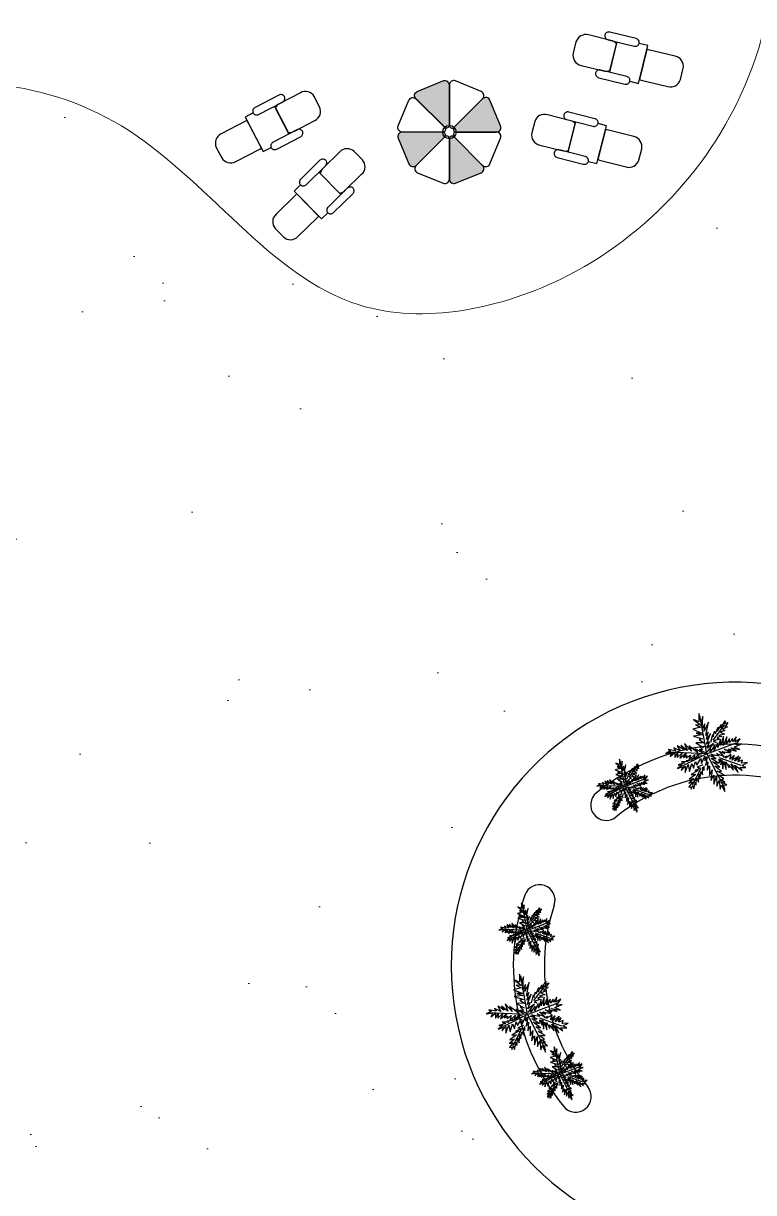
# Model space of a CAD drawing. Header units: millimetres. Extents: x 185 to 501, y 88 to 528.
# Drawn here: x 315.43 to 327.2, y 217.6 to 236.45 of the extents above; entities that cross this region are included whole.
import ezdxf

# ---------------------------------------------------------------- set-up
doc = ezdxf.new("R2010")
doc.units = ezdxf.units.MM
for name, color, linetype in [('arboles', 84, 'Continuous'), ('arena playa', 253, 'Continuous'), ('MUEBLES', 33, 'Continuous'), ('SITE_FURNISHINGS', 230, 'Continuous')]:
    doc.layers.add(name, color=color, linetype=linetype)
doc.layers.add('Paredes', color=141, linetype='Continuous', lineweight=9)

msp = doc.modelspace()

# ---------------------------------------------------------------- hatches: boundary and pattern name
msp.add_hatch(color=5).paths.add_polyline_path([(322.291, 235.455, 0.534511), (322.191, 235.522), (321.779, 235.351, 0.475071), (321.747, 235.244, -0.059116), (321.76, 235.233), (322.22, 234.774, -0.187719), (322.291, 234.805, 0.000562), (322.291, 234.805)])
h = msp.add_hatch(color=5)
edge = h.paths.add_edge_path()
edge.add_arc((322.404, 234.742), 0.0448, 135, 270)
edge.add_line((322.404, 234.697), (323.054, 234.697))
edge.add_arc((323.054, 234.77), 0.0723, 270, 382.5)
edge.add_line((323.121, 234.797), (322.95, 235.209))
edge.add_arc((322.883, 235.182), 0.0723, 22.5, 135)
edge.add_line((322.832, 235.233), (322.373, 234.774))
edge = h.paths.add_edge_path()
edge.add_arc((322.341, 234.589), 0.0448, 45, 180)
edge.add_line((322.296, 234.589), (322.296, 233.94))
edge.add_arc((322.368, 233.94), 0.0723, 180, 292.5)
edge.add_line((322.396, 233.873), (322.808, 234.043))
edge.add_arc((322.781, 234.11), 0.0723, 292.5, 405)
edge.add_line((322.832, 234.161), (322.373, 234.621))
edge = h.paths.add_edge_path()
edge.add_arc((321.709, 234.213), 0.0723, 202.5, 315)
edge.add_line((321.76, 234.161), (322.22, 234.621))
edge.add_arc((322.188, 234.652), 0.0448, 315, 450)
edge.add_line((322.188, 234.697), (321.538, 234.697))
edge.add_arc((321.538, 234.625), 0.0723, 90, 202.5)
edge.add_line((321.472, 234.597), (321.642, 234.185))
at = {"layer": 'Paredes'}
h = msp.add_hatch(dxfattribs=at)
h.set_pattern_fill('AR-SAND', color=256, scale=0.1, style=0)
h.set_pattern_definition([(37.5, (-2162.957, 17.1855), (-0.160003, 4.8941324), [0, -3.8608, 0, -4.318, 0, -4.1275]), (7.5, (-2162.957, 17.1855), (4.495233, 7.168251), [0, -2.0828, 0, -3.4798, 0, -1.3335]), (327.5, (-2166.081, 17.1855), (7.909924, 0.014372), [0, -1.27, 0, -4.572, 0, -5.969]), (317.5, (-2166.081, 17.1855), (7.635565, 2.229293), [0, -0.635, 0, -2.9972, 0, -3.429])])
edge = h.paths.add_edge_path()
edge.add_spline(control_points=[(329.163, 209.759), (329.769, 209.758), (331.679, 209.374), (333.188, 205.317), (334.541, 200.963), (333.991, 195.497), (329.105, 192.643), (330.18, 186.77), (334.028, 181.379), (341.571, 182.837), (347.715, 185.41), (350.943, 192.267), (345.013, 196.362), (341.002, 201.852), (340.823, 209.281), (344.738, 211.852), (349.254, 210.173), (352.059, 203.967), (357.894, 206.923), (359.013, 211.66), (358.772, 215.872), (357.263, 219.898), (353.753, 220.348), (352.079, 225.331), (353.828, 231.651), (358.644, 231.789), (361.226, 231.902), (363.18, 233.645), (366.499, 235.216), (366.131, 239.585), (363.726, 244.777), (361.783, 252.598), (355.323, 252.096), (350.842, 251.157), (351.678, 246.816), (352.206, 242.343), (349.289, 237.742), (345.789, 237.071), (344.999, 237.127)], knot_values=[126.800992, 126.800992, 126.800992, 126.800992, 128.552041, 132.302534, 138.232433, 143.028847, 147.14407, 153.309299, 157.961529, 165.761725, 172.843208, 178.590264, 183.713167, 191.652281, 199.550118, 202.153336, 203.993395, 213.278166, 216.611939, 220.52306, 227.040192, 229.640637, 232.242468, 236.304441, 243.607556, 247.723547, 249.600713, 251.118572, 255.427198, 259.388599, 262.330603, 273.582082, 276.727203, 281.527369, 283.853486, 288.505719, 295.449959, 297.74183, 297.74183, 297.74183, 297.74183], degree=3, periodic=0)
edge.add_line((344.999, 237.127), (343.657, 237.512))
edge.add_spline(control_points=[(343.657, 237.512), (343.591, 237.551), (342.465, 238.286), (341.526, 242.294), (343.136, 246.067), (341.978, 251.035), (337.528, 250.743), (334.813, 248.747), (331.956, 245.751), (327.658, 248.749), (327.085, 252.781), (324.994, 256.53), (321.298, 257.351), (317.727, 255.69), (314.381, 252.642), (313.89, 246.209), (319.216, 245.896), (323.552, 245.976), (327.203, 241.87), (328.145, 236.119), (324.858, 232.176), (320.085, 231.24), (317.483, 235.427), (312.581, 235.845), (308.455, 231.987), (311.862, 228.592), (312.568, 224.628), (312.107, 220.627), (308.67, 217.752), (310.827, 212.931), (312.025, 208.248), (314.954, 207.066), (315.627, 206.878)], knot_values=[2.907855, 2.907855, 2.907855, 2.907855, 3.150612, 7.195867, 12.953348, 16.263104, 19.888382, 23.642714, 27.036791, 30.428875, 36.324389, 39.357134, 42.52297, 46.572713, 50.687936, 56.155626, 60.647938, 63.940117, 69.206529, 75.27202, 79.883863, 83.277941, 88.074352, 92.521984, 96.637211, 101.065548, 104.030498, 108.826912, 112.507027, 115.471977, 123.273315, 125.37104, 125.37104, 125.37104, 125.37104], degree=3, periodic=0)
edge.add_spline(control_points=[(315.627, 206.878), (315.799, 206.792), (316.265, 206.559), (316.994, 206.463), (317.798, 206.497), (318.574, 206.523), (319.583, 206.096), (320.582, 205.804), (321.63, 205.921), (322.302, 206.143), (322.76, 206.317), (322.932, 206.382)], knot_values=[0, 0, 0, 0, 0.574846, 1.559232, 2.150533, 3.003289, 3.84311, 5.407574, 6.052016, 6.972857, 7.523573, 7.523573, 7.523573, 7.523573], degree=3, periodic=0)
edge.add_spline(control_points=[(322.932, 206.382), (322.933, 206.383), (324.004, 207.066), (325.387, 208.484), (327.149, 209.374), (327.787, 209.559)], knot_values=[299.106215, 299.106215, 299.106215, 299.106215, 299.110488, 302.953821, 304.929743, 304.929743, 304.929743, 304.929743], degree=3, periodic=0)
edge.add_line((327.787, 209.559), (329.163, 209.759))
h.paths.add_polyline_path([(328.219, 216.885), (326.843, 216.69, -1.682486), (330.764, 223.697), (331.32, 222.412, -0.402923)], flags=16)
h.paths.add_polyline_path([(336.161, 223.833), (335.751, 225.161, -0.49838), (342.828, 233.073), (344.194, 232.813, -1.570148)], flags=16)

# ---------------------------------------------------------------- linework, layer by layer
at = {"layer": 'arboles', "linetype": 'Continuous'}
for p, q in [((326.447, 224.675), (326.334, 225.295)), ((326.544, 224.899), (326.732, 225.141)), ((326.447, 224.675), (326.92, 224.856)), ((326.447, 224.675), (325.818, 224.702)), ((326.447, 224.675), (326.06, 224.482)), ((326.447, 224.675), (326.737, 224.104)), ((325.124, 224.149), (325.048, 224.571)), ((325.191, 224.302), (325.319, 224.466)), ((326.636, 224.618), (326.992, 224.491)), ((325.124, 224.149), (325.447, 224.272)), ((326.342, 224.429), (326.207, 224.171)), ((325.124, 224.149), (324.696, 224.167)), ((325.124, 224.149), (324.861, 224.017)), ((325.124, 224.149), (325.322, 223.76)), ((325.253, 224.11), (325.495, 224.024)), ((325.053, 223.981), (324.961, 223.806)), ((323.548, 221.831), (323.472, 222.253)), ((323.614, 221.984), (323.743, 222.148)), ((323.548, 221.831), (323.12, 221.849)), ((323.548, 221.831), (323.285, 221.7)), ((323.548, 221.831), (323.871, 221.954)), ((323.548, 221.831), (323.746, 221.442)), ((323.477, 221.664), (323.385, 221.488)), ((323.677, 221.792), (323.919, 221.706)), ((323.557, 220.477), (323.445, 221.097)), ((323.654, 220.701), (323.843, 220.943)), ((323.557, 220.477), (322.928, 220.503)), ((323.557, 220.477), (324.031, 220.657)), ((323.557, 220.477), (323.17, 220.283)), ((323.557, 220.477), (323.847, 219.905)), ((323.746, 220.42), (324.102, 220.293)), ((323.453, 220.231), (323.317, 219.972)), ((324.074, 219.513), (323.997, 219.935)), ((324.14, 219.666), (324.268, 219.83)), ((324.074, 219.513), (324.396, 219.636)), ((324.074, 219.513), (323.645, 219.531)), ((324.074, 219.513), (323.81, 219.382)), ((324.074, 219.513), (324.271, 219.124)), ((324.203, 219.475), (324.445, 219.388)), ((324.003, 219.346), (323.91, 219.17))]:
    msp.add_line(p, q, dxfattribs=at)
at = {"layer": 'arboles', "linetype": 'Continuous', "flags": 128}
for points in [[(326.452, 224.705), (326.554, 224.842), (326.448, 224.766), (326.485, 224.868), (326.439, 224.834), (326.502, 225.002), (326.437, 224.906), (326.467, 225.027), (326.427, 224.971), (326.47, 225.189), (326.399, 225.044), (326.411, 225.157), (326.371, 225.077), (326.379, 225.279), (326.355, 225.193), (326.315, 225.324), (326.317, 225.194), (326.229, 225.229), (326.349, 225.14), (326.262, 225.146), (326.344, 225.104), (326.219, 225.073), (326.366, 225.011), (326.274, 225.01), (326.367, 224.981), (326.229, 224.962), (326.377, 224.916), (326.32, 224.906), (326.394, 224.853), (326.269, 224.851), (326.392, 224.78), (326.329, 224.795), (326.382, 224.739), (326.321, 224.743), (326.423, 224.7)], [(326.508, 224.862), (326.54, 224.989), (326.548, 224.949), (326.57, 225.039), (326.582, 225.006), (326.629, 225.108), (326.617, 225.04), (326.68, 225.149), (326.67, 225.089), (326.741, 225.209), (326.736, 225.157), (326.785, 225.182), (326.736, 225.102), (326.775, 225.109), (326.704, 225.073), (326.736, 225.051), (326.662, 225.024), (326.729, 224.991), (326.636, 224.973), (326.685, 224.953), (326.609, 224.942), (326.642, 224.912), (326.56, 224.887), (326.597, 224.861), (326.552, 224.868)], [(326.385, 224.685), (326.257, 224.759), (326.293, 224.699), (326.157, 224.804), (326.198, 224.72), (326.083, 224.844), (326.125, 224.73), (326.024, 224.809), (326.066, 224.745), (325.968, 224.805), (326.015, 224.723), (325.914, 224.773), (325.937, 224.726), (325.821, 224.747), (325.861, 224.724), (325.78, 224.682), (325.888, 224.701), (325.855, 224.633), (325.929, 224.695), (325.929, 224.615), (325.973, 224.687), (325.967, 224.615), (326.045, 224.691), (326.01, 224.604), (326.111, 224.687), (326.068, 224.618), (326.121, 224.647), (326.112, 224.612), (326.182, 224.656), (326.157, 224.576), (326.25, 224.664), (326.229, 224.594), (326.291, 224.646)], [(326.364, 224.649), (326.281, 224.669), (326.321, 224.625), (326.268, 224.618), (326.293, 224.599), (326.199, 224.593), (326.22, 224.576), (326.109, 224.566), (326.142, 224.55), (326.034, 224.548), (326.088, 224.529), (325.983, 224.498), (326.05, 224.497), (325.973, 224.438), (326.06, 224.47), (326.032, 224.41), (326.095, 224.478), (326.095, 224.373), (326.144, 224.503), (326.166, 224.393), (326.203, 224.522), (326.232, 224.443), (326.26, 224.553), (326.283, 224.493), (326.347, 224.599), (326.356, 224.518), (326.411, 224.64), (326.414, 224.565), (326.45, 224.63), (326.424, 224.487), (326.459, 224.549), (326.449, 224.411), (326.489, 224.484), (326.488, 224.329), (326.532, 224.418), (326.509, 224.249), (326.555, 224.33), (326.557, 224.186), (326.602, 224.318), (326.604, 224.155), (326.644, 224.249), (326.662, 224.106), (326.679, 224.172), (326.732, 224.069), (326.72, 224.175), (326.765, 224.169), (326.691, 224.22), (326.737, 224.222), (326.664, 224.265), (326.72, 224.271), (326.635, 224.334), (326.727, 224.333), (326.613, 224.397), (326.682, 224.39), (326.576, 224.479), (326.654, 224.459), (326.534, 224.547), (326.63, 224.528), (326.515, 224.603), (326.597, 224.602), (326.484, 224.648), (326.562, 224.637), (326.511, 224.669), (326.643, 224.645), (326.602, 224.684), (326.717, 224.639), (326.639, 224.718), (326.735, 224.68), (326.69, 224.716), (326.825, 224.691), (326.726, 224.75), (326.836, 224.714), (326.787, 224.755), (326.92, 224.721), (326.832, 224.773), (326.976, 224.745), (326.886, 224.784), (327.002, 224.835), (326.912, 224.82), (326.982, 224.919), (326.899, 224.869), (326.915, 224.952), (326.863, 224.874), (326.858, 224.921), (326.812, 224.857), (326.812, 224.921), (326.755, 224.83), (326.765, 224.949), (326.709, 224.812), (326.712, 224.954), (326.663, 224.812), (326.664, 224.915), (326.621, 224.776), (326.619, 224.851), (326.564, 224.732), (326.566, 224.807), (326.497, 224.711), (326.504, 224.76)], [(326.637, 224.589), (326.643, 224.528), (326.666, 224.589), (326.672, 224.501), (326.688, 224.579), (326.702, 224.434), (326.719, 224.551), (326.754, 224.426), (326.751, 224.547), (326.806, 224.449), (326.795, 224.506), (326.877, 224.412), (326.836, 224.517), (326.95, 224.377), (326.897, 224.494), (327.012, 224.408), (326.975, 224.458), (327.075, 224.457), (327.016, 224.489), (327.1, 224.535), (327.001, 224.527), (327.021, 224.576), (326.944, 224.549), (326.986, 224.618), (326.892, 224.558), (326.959, 224.641), (326.85, 224.573), (326.89, 224.65), (326.816, 224.59), (326.839, 224.663), (326.745, 224.607), (326.771, 224.639), (326.706, 224.617)], [(325.128, 224.17), (325.198, 224.263), (325.125, 224.211), (325.151, 224.28), (325.119, 224.257), (325.162, 224.371), (325.118, 224.306), (325.138, 224.388), (325.111, 224.35), (325.14, 224.499), (325.092, 224.4), (325.1, 224.477), (325.073, 224.423), (325.079, 224.56), (325.062, 224.501), (325.035, 224.591), (325.036, 224.502), (324.976, 224.526), (325.058, 224.465), (324.999, 224.469), (325.054, 224.441), (324.97, 224.419), (325.07, 224.378), (325.007, 224.377), (325.07, 224.357), (324.976, 224.344), (325.077, 224.313), (325.038, 224.306), (325.089, 224.27), (325.003, 224.269), (325.087, 224.22), (325.044, 224.231), (325.081, 224.193), (325.039, 224.195), (325.108, 224.166)], [(325.166, 224.276), (325.188, 224.363), (325.193, 224.335), (325.209, 224.396), (325.217, 224.374), (325.248, 224.444), (325.24, 224.398), (325.283, 224.472), (325.277, 224.431), (325.325, 224.513), (325.322, 224.477), (325.355, 224.494), (325.321, 224.44), (325.348, 224.444), (325.299, 224.42), (325.322, 224.405), (325.271, 224.386), (325.317, 224.364), (325.253, 224.352), (325.287, 224.338), (325.235, 224.331), (325.258, 224.31), (325.202, 224.293), (325.227, 224.276), (325.196, 224.28)], [(326.381, 224.498), (326.29, 224.459), (326.346, 224.445), (326.249, 224.406), (326.307, 224.408), (326.19, 224.341), (326.266, 224.343), (326.16, 224.266), (326.233, 224.276), (326.153, 224.204), (326.215, 224.223), (326.153, 224.141), (326.187, 224.146), (326.191, 224.107), (326.218, 224.168), (326.233, 224.11), (326.262, 224.227), (326.269, 224.171), (326.286, 224.292), (326.311, 224.219), (326.319, 224.355), (326.33, 224.281), (326.354, 224.392), (326.377, 224.34), (326.38, 224.461), (326.401, 224.414), (326.4, 224.477)], [(325.082, 224.155), (324.996, 224.206), (325.02, 224.165), (324.927, 224.237), (324.955, 224.179), (324.877, 224.264), (324.906, 224.186), (324.836, 224.24), (324.866, 224.196), (324.799, 224.238), (324.831, 224.182), (324.762, 224.215), (324.777, 224.184), (324.698, 224.198), (324.726, 224.182), (324.67, 224.153), (324.744, 224.166), (324.721, 224.121), (324.772, 224.163), (324.772, 224.108), (324.802, 224.157), (324.798, 224.108), (324.851, 224.16), (324.827, 224.101), (324.896, 224.157), (324.866, 224.11), (324.903, 224.13), (324.897, 224.106), (324.944, 224.136), (324.927, 224.081), (324.991, 224.141), (324.976, 224.094), (325.019, 224.129)], [(325.068, 224.131), (325.012, 224.145), (325.039, 224.115), (325.003, 224.11), (325.02, 224.097), (324.956, 224.093), (324.97, 224.082), (324.894, 224.075), (324.917, 224.064), (324.843, 224.062), (324.88, 224.049), (324.809, 224.028), (324.855, 224.028), (324.802, 223.987), (324.861, 224.009), (324.842, 223.968), (324.885, 224.015), (324.885, 223.943), (324.918, 224.032), (324.933, 223.957), (324.958, 224.044), (324.979, 223.991), (324.997, 224.066), (325.013, 224.025), (325.057, 224.097), (325.063, 224.042), (325.1, 224.125), (325.102, 224.074), (325.127, 224.118), (325.109, 224.021), (325.133, 224.063), (325.126, 223.969), (325.153, 224.019), (325.152, 223.913), (325.182, 223.974), (325.167, 223.859), (325.198, 223.914), (325.2, 223.816), (325.23, 223.906), (325.231, 223.795), (325.258, 223.859), (325.271, 223.762), (325.282, 223.807), (325.318, 223.736), (325.311, 223.809), (325.341, 223.804), (325.29, 223.839), (325.322, 223.84), (325.272, 223.87), (325.31, 223.874), (325.253, 223.917), (325.315, 223.916), (325.238, 223.96), (325.285, 223.955), (325.213, 224.015), (325.265, 224.002), (325.184, 224.062), (325.249, 224.049), (325.171, 224.1), (325.227, 224.099), (325.15, 224.131), (325.203, 224.123), (325.168, 224.145), (325.258, 224.128), (325.23, 224.155), (325.308, 224.124), (325.256, 224.178), (325.321, 224.153), (325.29, 224.177), (325.382, 224.16), (325.315, 224.2), (325.389, 224.176), (325.356, 224.203), (325.446, 224.18), (325.387, 224.215), (325.485, 224.196), (325.424, 224.223), (325.503, 224.258), (325.441, 224.248), (325.489, 224.315), (325.432, 224.281), (325.443, 224.338), (325.407, 224.284), (325.404, 224.316), (325.373, 224.273), (325.373, 224.316), (325.334, 224.254), (325.341, 224.335), (325.303, 224.242), (325.305, 224.339), (325.272, 224.242), (325.273, 224.312), (325.243, 224.218), (325.242, 224.269), (325.204, 224.187), (325.206, 224.238), (325.158, 224.173), (325.163, 224.207)], [(325.254, 224.09), (325.258, 224.049), (325.274, 224.091), (325.278, 224.03), (325.289, 224.083), (325.298, 223.985), (325.31, 224.065), (325.333, 223.98), (325.332, 224.062), (325.369, 223.995), (325.362, 224.034), (325.417, 223.97), (325.389, 224.042), (325.467, 223.946), (325.431, 224.025), (325.509, 223.967), (325.484, 224.001), (325.552, 224.001), (325.512, 224.022), (325.569, 224.054), (325.502, 224.048), (325.516, 224.081), (325.463, 224.063), (325.491, 224.11), (325.427, 224.069), (325.473, 224.126), (325.399, 224.079), (325.426, 224.132), (325.376, 224.091), (325.392, 224.14), (325.327, 224.103), (325.345, 224.124), (325.301, 224.109)], [(325.08, 224.029), (325.018, 224.002), (325.056, 223.992), (324.99, 223.966), (325.03, 223.967), (324.95, 223.921), (325.002, 223.923), (324.929, 223.871), (324.979, 223.877), (324.924, 223.828), (324.967, 223.841), (324.925, 223.786), (324.948, 223.789), (324.95, 223.762), (324.969, 223.804), (324.979, 223.764), (324.999, 223.844), (325.004, 223.806), (325.015, 223.888), (325.032, 223.838), (325.037, 223.931), (325.045, 223.881), (325.061, 223.956), (325.077, 223.921), (325.079, 224.003), (325.093, 223.971), (325.093, 224.014)], [(323.552, 221.852), (323.621, 221.945), (323.549, 221.893), (323.574, 221.962), (323.543, 221.939), (323.586, 222.053), (323.542, 221.988), (323.562, 222.071), (323.535, 222.033), (323.564, 222.181), (323.516, 222.082), (323.524, 222.159), (323.497, 222.105), (323.502, 222.242), (323.486, 222.184), (323.459, 222.273), (323.46, 222.184), (323.4, 222.208), (323.482, 222.148), (323.423, 222.151), (323.478, 222.123), (323.393, 222.102), (323.494, 222.06), (323.431, 222.059), (323.494, 222.04), (323.4, 222.026), (323.501, 221.995), (323.462, 221.988), (323.513, 221.952), (323.427, 221.951), (323.511, 221.902), (323.468, 221.913), (323.504, 221.875), (323.463, 221.877), (323.532, 221.848)], [(323.59, 221.958), (323.612, 222.045), (323.617, 222.018), (323.633, 222.079), (323.64, 222.057), (323.672, 222.126), (323.664, 222.08), (323.707, 222.154), (323.7, 222.113), (323.749, 222.195), (323.745, 222.159), (323.779, 222.176), (323.745, 222.122), (323.772, 222.126), (323.723, 222.102), (323.745, 222.087), (323.695, 222.069), (323.741, 222.046), (323.677, 222.034), (323.711, 222.02), (323.659, 222.013), (323.681, 221.993), (323.626, 221.975), (323.65, 221.958), (323.62, 221.962)], [(323.492, 221.813), (323.435, 221.827), (323.463, 221.797), (323.427, 221.793), (323.444, 221.779), (323.38, 221.775), (323.394, 221.764), (323.318, 221.757), (323.341, 221.746), (323.267, 221.744), (323.304, 221.732), (323.233, 221.71), (323.279, 221.71), (323.226, 221.67), (323.285, 221.692), (323.266, 221.651), (323.309, 221.697), (323.309, 221.625), (323.342, 221.714), (323.357, 221.639), (323.382, 221.727), (323.402, 221.673), (323.421, 221.748), (323.437, 221.707), (323.48, 221.779), (323.487, 221.724), (323.524, 221.807), (323.526, 221.756), (323.551, 221.801), (323.533, 221.703), (323.557, 221.745), (323.55, 221.651), (323.577, 221.701), (323.576, 221.595), (323.606, 221.656), (323.591, 221.541), (323.622, 221.596), (323.624, 221.498), (323.654, 221.588), (323.655, 221.477), (323.682, 221.541), (323.695, 221.444), (323.706, 221.489), (323.742, 221.418), (323.735, 221.491), (323.765, 221.486), (323.714, 221.522), (323.746, 221.523), (323.696, 221.552), (323.734, 221.556), (323.677, 221.599), (323.739, 221.598), (323.662, 221.642), (323.709, 221.637), (323.637, 221.698), (323.689, 221.684), (323.608, 221.744), (323.673, 221.731), (323.595, 221.782), (323.651, 221.781), (323.574, 221.813), (323.627, 221.805), (323.592, 221.827), (323.682, 221.81), (323.654, 221.837), (323.732, 221.807), (323.68, 221.86), (323.745, 221.835), (323.714, 221.859), (323.806, 221.842), (323.739, 221.882), (323.813, 221.858), (323.78, 221.885), (323.87, 221.863), (323.811, 221.898), (323.909, 221.879), (323.847, 221.905), (323.927, 221.94), (323.865, 221.93), (323.913, 221.997), (323.856, 221.963), (323.867, 222.02), (323.831, 221.966), (323.828, 221.998), (323.797, 221.955), (323.797, 221.998), (323.758, 221.937), (323.765, 222.018), (323.727, 221.924), (323.729, 222.021), (323.696, 221.924), (323.696, 221.994), (323.667, 221.9), (323.665, 221.951), (323.628, 221.87), (323.63, 221.921), (323.582, 221.855), (323.587, 221.889)], [(323.506, 221.837), (323.419, 221.888), (323.444, 221.848), (323.351, 221.919), (323.379, 221.861), (323.301, 221.946), (323.329, 221.868), (323.26, 221.923), (323.289, 221.878), (323.223, 221.92), (323.254, 221.864), (323.186, 221.898), (323.201, 221.866), (323.122, 221.88), (323.15, 221.864), (323.094, 221.836), (323.168, 221.848), (323.145, 221.803), (323.196, 221.845), (323.196, 221.79), (323.226, 221.839), (323.222, 221.79), (323.275, 221.842), (323.251, 221.783), (323.32, 221.839), (323.29, 221.792), (323.327, 221.812), (323.32, 221.788), (323.368, 221.818), (323.351, 221.763), (323.414, 221.824), (323.4, 221.776), (323.443, 221.811)], [(323.678, 221.772), (323.682, 221.731), (323.698, 221.773), (323.702, 221.712), (323.713, 221.766), (323.722, 221.667), (323.734, 221.747), (323.757, 221.662), (323.755, 221.744), (323.793, 221.677), (323.785, 221.716), (323.841, 221.652), (323.813, 221.724), (323.891, 221.628), (323.855, 221.708), (323.933, 221.649), (323.908, 221.683), (323.976, 221.683), (323.936, 221.704), (323.993, 221.736), (323.925, 221.73), (323.939, 221.764), (323.887, 221.746), (323.915, 221.792), (323.851, 221.751), (323.897, 221.808), (323.823, 221.762), (323.85, 221.814), (323.8, 221.773), (323.816, 221.823), (323.751, 221.785), (323.769, 221.806), (323.725, 221.792)], [(323.503, 221.711), (323.442, 221.684), (323.48, 221.674), (323.414, 221.648), (323.453, 221.649), (323.374, 221.603), (323.426, 221.605), (323.353, 221.553), (323.403, 221.559), (323.348, 221.51), (323.391, 221.523), (323.349, 221.468), (323.372, 221.471), (323.374, 221.445), (323.392, 221.486), (323.403, 221.446), (323.423, 221.526), (323.428, 221.488), (323.439, 221.57), (323.456, 221.52), (323.461, 221.613), (323.469, 221.563), (323.485, 221.638), (323.501, 221.603), (323.503, 221.685), (323.517, 221.654), (323.517, 221.696)], [(323.563, 220.507), (323.665, 220.644), (323.558, 220.567), (323.595, 220.67), (323.549, 220.635), (323.612, 220.803), (323.548, 220.708), (323.578, 220.828), (323.537, 220.773), (323.58, 220.99), (323.51, 220.845), (323.522, 220.959), (323.482, 220.879), (323.49, 221.08), (323.465, 220.995), (323.426, 221.126), (323.427, 220.996), (323.339, 221.031), (323.46, 220.942), (323.373, 220.947), (323.454, 220.905), (323.33, 220.874), (323.477, 220.813), (323.384, 220.811), (323.478, 220.783), (323.34, 220.763), (323.488, 220.718), (323.431, 220.708), (323.505, 220.655), (323.379, 220.653), (323.503, 220.581), (323.439, 220.597), (323.493, 220.541), (323.431, 220.545), (323.534, 220.501)], [(323.619, 220.664), (323.65, 220.791), (323.658, 220.751), (323.681, 220.84), (323.692, 220.808), (323.739, 220.91), (323.727, 220.842), (323.791, 220.951), (323.781, 220.891), (323.852, 221.011), (323.847, 220.958), (323.896, 220.984), (323.846, 220.904), (323.886, 220.911), (323.814, 220.874), (323.847, 220.853), (323.772, 220.826), (323.84, 220.792), (323.747, 220.775), (323.796, 220.754), (323.719, 220.744), (323.753, 220.714), (323.671, 220.689), (323.707, 220.663), (323.663, 220.669)], [(323.475, 220.45), (323.391, 220.471), (323.431, 220.427), (323.379, 220.42), (323.403, 220.401), (323.31, 220.395), (323.33, 220.378), (323.219, 220.368), (323.253, 220.351), (323.144, 220.349), (323.198, 220.331), (323.094, 220.299), (323.161, 220.299), (323.084, 220.239), (323.171, 220.272), (323.142, 220.212), (323.205, 220.28), (323.205, 220.174), (323.254, 220.305), (323.276, 220.195), (323.313, 220.323), (323.343, 220.245), (323.37, 220.355), (323.393, 220.295), (323.457, 220.4), (323.467, 220.319), (323.522, 220.442), (323.525, 220.367), (323.561, 220.432), (323.535, 220.289), (323.57, 220.351), (323.56, 220.212), (323.599, 220.286), (323.598, 220.13), (323.642, 220.219), (323.619, 220.051), (323.666, 220.131), (323.668, 219.988), (323.712, 220.12), (323.714, 219.957), (323.754, 220.05), (323.772, 219.908), (323.789, 219.974), (323.842, 219.87), (323.831, 219.977), (323.875, 219.971), (323.801, 220.022), (323.847, 220.023), (323.774, 220.066), (323.83, 220.072), (323.746, 220.136), (323.837, 220.134), (323.724, 220.199), (323.793, 220.192), (323.687, 220.28), (323.764, 220.261), (323.645, 220.349), (323.74, 220.33), (323.626, 220.404), (323.708, 220.403), (323.595, 220.45), (323.672, 220.439), (323.621, 220.471), (323.753, 220.446), (323.712, 220.486), (323.827, 220.441), (323.75, 220.519), (323.846, 220.482), (323.801, 220.518), (323.935, 220.492), (323.837, 220.552), (323.946, 220.516), (323.897, 220.556), (324.03, 220.523), (323.943, 220.574), (324.087, 220.547), (323.996, 220.586), (324.113, 220.637), (324.022, 220.622), (324.093, 220.721), (324.01, 220.671), (324.026, 220.754), (323.973, 220.675), (323.968, 220.722), (323.923, 220.658), (323.922, 220.722), (323.865, 220.632), (323.875, 220.751), (323.82, 220.613), (323.822, 220.756), (323.774, 220.614), (323.775, 220.717), (323.732, 220.578), (323.729, 220.653), (323.675, 220.533), (323.677, 220.608), (323.607, 220.512), (323.614, 220.561)], [(323.495, 220.486), (323.368, 220.561), (323.404, 220.501), (323.267, 220.606), (323.309, 220.521), (323.194, 220.645), (323.236, 220.531), (323.134, 220.611), (323.177, 220.546), (323.079, 220.607), (323.125, 220.525), (323.025, 220.574), (323.047, 220.528), (322.931, 220.549), (322.971, 220.525), (322.89, 220.483), (322.998, 220.502), (322.965, 220.435), (323.04, 220.497), (323.039, 220.416), (323.084, 220.489), (323.077, 220.417), (323.155, 220.492), (323.12, 220.406), (323.222, 220.489), (323.178, 220.419), (323.231, 220.449), (323.222, 220.413), (323.293, 220.458), (323.268, 220.377), (323.36, 220.466), (323.339, 220.395), (323.402, 220.447)], [(323.491, 220.3), (323.401, 220.26), (323.456, 220.246), (323.36, 220.208), (323.418, 220.21), (323.301, 220.142), (323.377, 220.145), (323.271, 220.068), (323.344, 220.077), (323.263, 220.006), (323.325, 220.024), (323.264, 219.943), (323.298, 219.948), (323.301, 219.909), (323.328, 219.97), (323.343, 219.912), (323.373, 220.029), (323.38, 219.973), (323.397, 220.094), (323.421, 220.02), (323.429, 220.156), (323.44, 220.083), (323.465, 220.193), (323.488, 220.141), (323.49, 220.262), (323.511, 220.216), (323.511, 220.279)], [(323.747, 220.39), (323.753, 220.33), (323.777, 220.391), (323.783, 220.302), (323.799, 220.381), (323.812, 220.236), (323.83, 220.353), (323.864, 220.228), (323.861, 220.348), (323.916, 220.251), (323.906, 220.308), (323.987, 220.213), (323.946, 220.319), (324.06, 220.179), (324.008, 220.295), (324.122, 220.209), (324.086, 220.259), (324.186, 220.259), (324.126, 220.29), (324.21, 220.337), (324.111, 220.329), (324.132, 220.378), (324.054, 220.351), (324.096, 220.419), (324.002, 220.359), (324.069, 220.443), (323.96, 220.375), (324.001, 220.452), (323.926, 220.391), (323.95, 220.464), (323.855, 220.409), (323.881, 220.44), (323.817, 220.419)], [(324.078, 219.534), (324.147, 219.627), (324.074, 219.575), (324.1, 219.645), (324.068, 219.621), (324.111, 219.736), (324.067, 219.671), (324.088, 219.753), (324.06, 219.715), (324.09, 219.863), (324.041, 219.764), (324.05, 219.842), (324.022, 219.787), (324.028, 219.924), (324.011, 219.866), (323.984, 219.955), (323.985, 219.867), (323.925, 219.891), (324.008, 219.83), (323.948, 219.833), (324.004, 219.805), (323.919, 219.784), (324.019, 219.742), (323.956, 219.741), (324.02, 219.722), (323.926, 219.708), (324.026, 219.677), (323.988, 219.67), (324.038, 219.634), (323.953, 219.633), (324.037, 219.584), (323.993, 219.595), (324.03, 219.557), (323.988, 219.56), (324.058, 219.53)], [(324.116, 219.641), (324.137, 219.727), (324.143, 219.7), (324.158, 219.761), (324.166, 219.739), (324.198, 219.808), (324.19, 219.762), (324.233, 219.836), (324.226, 219.795), (324.274, 219.877), (324.271, 219.841), (324.304, 219.858), (324.271, 219.804), (324.297, 219.809), (324.249, 219.784), (324.271, 219.769), (324.22, 219.751), (324.266, 219.728), (324.203, 219.716), (324.236, 219.702), (324.184, 219.695), (324.207, 219.675), (324.151, 219.657), (324.176, 219.64), (324.146, 219.644)], [(324.032, 219.52), (323.945, 219.57), (323.969, 219.53), (323.876, 219.601), (323.905, 219.544), (323.826, 219.628), (323.855, 219.551), (323.786, 219.605), (323.815, 219.561), (323.748, 219.602), (323.78, 219.546), (323.711, 219.58), (323.727, 219.548), (323.648, 219.562), (323.675, 219.546), (323.62, 219.518), (323.693, 219.531), (323.671, 219.485), (323.721, 219.527), (323.721, 219.472), (323.751, 219.522), (323.747, 219.472), (323.8, 219.524), (323.776, 219.465), (323.845, 219.522), (323.816, 219.474), (323.852, 219.494), (323.846, 219.47), (323.894, 219.501), (323.877, 219.446), (323.94, 219.506), (323.926, 219.458), (323.968, 219.493)], [(324.018, 219.495), (323.961, 219.509), (323.988, 219.479), (323.952, 219.475), (323.969, 219.462), (323.905, 219.457), (323.919, 219.446), (323.844, 219.439), (323.867, 219.428), (323.792, 219.426), (323.83, 219.414), (323.758, 219.392), (323.804, 219.392), (323.751, 219.352), (323.811, 219.374), (323.791, 219.333), (323.834, 219.379), (323.834, 219.307), (323.868, 219.396), (323.882, 219.321), (323.908, 219.409), (323.928, 219.356), (323.947, 219.43), (323.962, 219.389), (324.006, 219.461), (324.012, 219.406), (324.05, 219.489), (324.052, 219.439), (324.076, 219.483), (324.058, 219.385), (324.082, 219.428), (324.075, 219.333), (324.103, 219.383), (324.102, 219.277), (324.131, 219.338), (324.116, 219.223), (324.148, 219.278), (324.149, 219.181), (324.179, 219.27), (324.181, 219.159), (324.208, 219.223), (324.22, 219.126), (324.232, 219.171), (324.268, 219.101), (324.26, 219.173), (324.29, 219.169), (324.24, 219.204), (324.271, 219.205), (324.222, 219.234), (324.259, 219.238), (324.202, 219.281), (324.264, 219.28), (324.187, 219.324), (324.234, 219.319), (324.162, 219.38), (324.215, 219.366), (324.133, 219.426), (324.198, 219.413), (324.12, 219.464), (324.176, 219.463), (324.099, 219.495), (324.152, 219.487), (324.117, 219.509), (324.207, 219.492), (324.179, 219.52), (324.257, 219.489), (324.205, 219.542), (324.27, 219.517), (324.239, 219.541), (324.331, 219.524), (324.264, 219.564), (324.339, 219.54), (324.305, 219.567), (324.396, 219.545), (324.336, 219.58), (324.434, 219.561), (324.373, 219.587), (324.452, 219.622), (324.39, 219.612), (324.438, 219.679), (324.382, 219.645), (324.393, 219.702), (324.357, 219.648), (324.354, 219.68), (324.323, 219.637), (324.322, 219.68), (324.283, 219.619), (324.29, 219.7), (324.252, 219.606), (324.254, 219.703), (324.221, 219.606), (324.222, 219.677), (324.193, 219.582), (324.191, 219.633), (324.154, 219.552), (324.155, 219.603), (324.108, 219.537), (324.113, 219.571)], [(324.029, 219.393), (323.967, 219.366), (324.005, 219.356), (323.939, 219.33), (323.979, 219.332), (323.899, 219.286), (323.951, 219.287), (323.879, 219.235), (323.928, 219.241), (323.874, 219.193), (323.916, 219.205), (323.874, 219.15), (323.897, 219.153), (323.9, 219.127), (323.918, 219.168), (323.928, 219.129), (323.948, 219.209), (323.953, 219.17), (323.965, 219.252), (323.981, 219.202), (323.986, 219.295), (323.994, 219.245), (324.011, 219.32), (324.026, 219.285), (324.028, 219.367), (324.043, 219.336), (324.042, 219.378)], [(324.203, 219.454), (324.207, 219.413), (324.223, 219.455), (324.227, 219.395), (324.238, 219.448), (324.247, 219.349), (324.259, 219.429), (324.283, 219.344), (324.281, 219.426), (324.318, 219.36), (324.311, 219.398), (324.366, 219.334), (324.338, 219.406), (324.416, 219.31), (324.38, 219.39), (324.458, 219.331), (324.433, 219.365), (324.502, 219.365), (324.461, 219.386), (324.518, 219.418), (324.451, 219.412), (324.465, 219.446), (324.412, 219.428), (324.441, 219.474), (324.377, 219.433), (324.422, 219.49), (324.348, 219.444), (324.376, 219.496), (324.325, 219.455), (324.341, 219.505), (324.277, 219.467), (324.294, 219.488), (324.25, 219.474)]]:
    msp.add_lwpolyline(points, dxfattribs=at)
at = {"layer": 'arena playa'}
msp.add_arc((326.897, 221.26), 4.571, 32.2212, 269.3192, dxfattribs=at)
at = {"layer": 'MUEBLES'}
for centre, radius, start, end in [((326.897, 221.26), 3.571, 64.4053, 128.673), ((326.897, 221.26), 3.071, 64.4053, 128.673), ((324.822, 223.853), 0.25, 128.673, 308.673), ((323.749, 222.316), 0.25, 341.4534, 161.4534), ((326.897, 221.26), 3.571, 161.4534, 219.4234), ((326.897, 221.26), 3.071, 161.4534, 219.4234), ((324.332, 219.151), 0.25, 219.4234, 39.4234)]:
    msp.add_arc(centre, radius, start, end, dxfattribs=at)
at = {"layer": 'Paredes'}
msp.add_open_spline([(315.627, 206.878), (314.954, 207.066), (312.025, 208.248), (310.827, 212.931), (308.67, 217.752), (312.107, 220.627), (312.568, 224.628), (311.862, 228.592), (308.455, 231.987), (312.581, 235.845), (317.483, 235.427), (320.085, 231.24), (324.858, 232.176), (328.145, 236.119), (327.203, 241.87), (323.552, 245.976), (319.216, 245.896), (313.89, 246.209), (314.381, 252.642), (317.727, 255.69), (321.298, 257.351), (324.994, 256.53), (327.085, 252.781), (327.658, 248.749), (331.956, 245.751), (334.813, 248.747), (337.528, 250.743), (341.978, 251.035), (343.136, 246.067), (341.526, 242.294), (342.465, 238.286), (343.591, 237.551), (343.657, 237.512)], degree=3, knots=[2.907855, 2.907855, 2.907855, 2.907855, 5.005581, 12.806919, 15.771869, 19.451984, 24.248398, 27.213348, 31.641685, 35.756912, 40.204543, 45.000955, 48.395032, 53.006876, 59.072367, 64.338779, 67.630958, 72.12327, 77.59096, 81.706183, 85.755926, 88.921762, 91.954507, 97.850021, 101.242105, 104.636182, 108.390514, 112.015792, 115.325548, 121.083029, 125.128283, 125.37104, 125.37104, 125.37104, 125.37104], dxfattribs=at)
at = {"layer": 'SITE_FURNISHINGS', "color": 7, "linetype": 'Continuous'}
for points in [[(324.882, 235.69), (324.988, 236.122, 0.157188), (324.898, 236.175), (324.539, 236.263, 0.414214), (324.335, 236.151), (324.29, 235.967, 0.414214), (324.419, 235.773), (324.777, 235.685, 0.157188)], [(325.355, 236.127, 0.414214), (325.304, 236.205), (324.884, 236.308, 0.414214), (324.802, 236.263, 0.414214), (324.854, 236.186), (325.274, 236.082, 0.414214)], [(325.359, 235.545, 0.042225), (325.386, 235.536), (325.814, 235.431, 0.414214), (326.018, 235.543), (326.063, 235.727, 0.414214), (325.934, 235.92), (325.506, 236.025, 0.042225), (325.478, 236.03)], [(325.205, 235.516, 0.414214), (325.154, 235.593), (324.734, 235.696, 0.414214), (324.652, 235.651, 0.414214), (324.704, 235.574), (325.124, 235.471, 0.414214)], [(319.133, 235.006, 0.414214), (319.222, 234.982), (319.606, 235.181, 0.414214), (319.638, 235.269, 0.414214), (319.548, 235.293), (319.164, 235.094, 0.414214)], [(319.491, 235.088), (319.696, 234.694, 0.157188), (319.799, 234.713), (320.126, 234.884, 0.414214), (320.205, 235.102), (320.118, 235.27, 0.414214), (319.894, 235.331), (319.566, 235.16, 0.157188)], [(324.691, 234.835, 0.414214), (324.64, 234.913), (324.221, 235.02, 0.414214), (324.139, 234.975, 0.414214), (324.19, 234.898), (324.609, 234.791, 0.414214)], [(319.037, 234.883, 0.042225), (319.01, 234.871), (318.619, 234.668, 0.414214), (318.54, 234.449), (318.627, 234.282, 0.414214), (318.852, 234.221), (319.243, 234.424, 0.042225), (319.267, 234.439)], [(324.214, 234.402), (324.323, 234.833, 0.157188), (324.234, 234.886), (323.875, 234.977, 0.414214), (323.671, 234.867), (323.624, 234.684, 0.414214), (323.751, 234.489), (324.109, 234.398, 0.157188)], [(319.423, 234.447, 0.414214), (319.513, 234.423), (319.897, 234.622, 0.414214), (319.928, 234.71, 0.414214), (319.839, 234.734), (319.455, 234.535, 0.414214)], [(324.69, 234.253, 0.042225), (324.717, 234.244), (325.144, 234.135, 0.414214), (325.348, 234.246), (325.395, 234.429, 0.414214), (325.268, 234.624), (324.841, 234.732, 0.042225), (324.813, 234.737)], [(319.895, 233.847, 0.414214), (319.988, 233.849), (320.298, 234.152, 0.414214), (320.303, 234.244, 0.414214), (320.21, 234.242), (319.9, 233.94, 0.414214)], [(320.215, 234.029), (320.525, 233.711, 0.157188), (320.618, 233.759), (320.882, 234.018, 0.414214), (320.894, 234.25), (320.762, 234.385, 0.414214), (320.53, 234.378), (320.265, 234.12, 0.157188)], [(324.536, 234.225, 0.414214), (324.485, 234.303), (324.066, 234.409, 0.414214), (323.984, 234.365, 0.414214), (324.035, 234.287), (324.454, 234.18, 0.414214)], [(319.839, 233.701, 0.042225), (319.817, 233.682), (319.502, 233.374, 0.414214), (319.49, 233.142), (319.622, 233.007, 0.414214), (319.854, 233.014), (320.169, 233.322, 0.042225), (320.188, 233.343)], [(320.336, 233.396, 0.414214), (320.429, 233.399), (320.738, 233.701, 0.414214), (320.743, 233.794, 0.414214), (320.65, 233.791), (320.341, 233.489, 0.414214)]]:
    msp.add_lwpolyline(points, format="xyb", close=True, dxfattribs=at)
for points in [[(324.995, 236.151), (324.874, 235.661)], [(325.205, 235.516), (325.343, 235.482), (325.493, 236.093), (325.355, 236.127)], [(319.133, 235.006), (319.006, 234.94), (319.297, 234.382), (319.423, 234.447)], [(319.71, 234.667), (319.477, 235.114)], [(324.33, 234.862), (324.206, 234.373)], [(324.536, 234.225), (324.673, 234.19), (324.829, 234.8), (324.691, 234.835)], [(320.546, 233.69), (320.194, 234.05)], [(319.895, 233.847), (319.794, 233.747), (320.234, 233.297), (320.336, 233.396)]]:
    msp.add_lwpolyline(points, dxfattribs=at)
at = {"layer": 'SITE_FURNISHINGS', "color": 5, "linetype": 'Continuous'}
for points in [[(322.291, 234.805, -0.668179), (322.215, 234.774), (321.756, 235.233, -0.534511), (321.779, 235.351), (322.191, 235.522, -0.534511), (322.291, 235.455)], [(322.296, 234.805, 0.668179), (322.373, 234.774), (322.832, 235.233, 0.534511), (322.808, 235.351), (322.396, 235.522, 0.534511), (322.296, 235.455)], [(322.22, 234.774, -0.668179), (322.188, 234.697), (321.538, 234.697, -0.534511), (321.472, 234.797), (321.642, 235.209, -0.534511), (321.76, 235.233)], [(322.373, 234.774, 0.668179), (322.404, 234.697), (323.054, 234.697, 0.534511), (323.121, 234.797), (322.95, 235.209, 0.534511), (322.832, 235.233)], [(321.642, 234.185, 0.534511), (321.76, 234.161), (322.22, 234.621, 0.668179), (322.188, 234.697), (321.538, 234.697, 0.534511), (321.472, 234.597)], [(322.296, 234.589, 0.668179), (322.22, 234.621), (321.76, 234.161, 0.534511), (321.784, 234.043), (322.196, 233.873, 0.534511), (322.296, 233.94)], [(322.188, 234.697, -1), (322.404, 234.697, -1)], [(322.373, 234.621, 0.668179), (322.296, 234.589), (322.296, 233.94, 0.534511), (322.396, 233.873), (322.808, 234.043, 0.534511), (322.832, 234.161)], [(322.404, 234.697, 0.668179), (322.373, 234.621), (322.832, 234.161, 0.534511), (322.95, 234.185), (323.121, 234.597, 0.534511), (323.054, 234.697)]]:
    msp.add_lwpolyline(points, format="xyb", close=True, dxfattribs=at)

doc.saveas('drawing.dxf')
